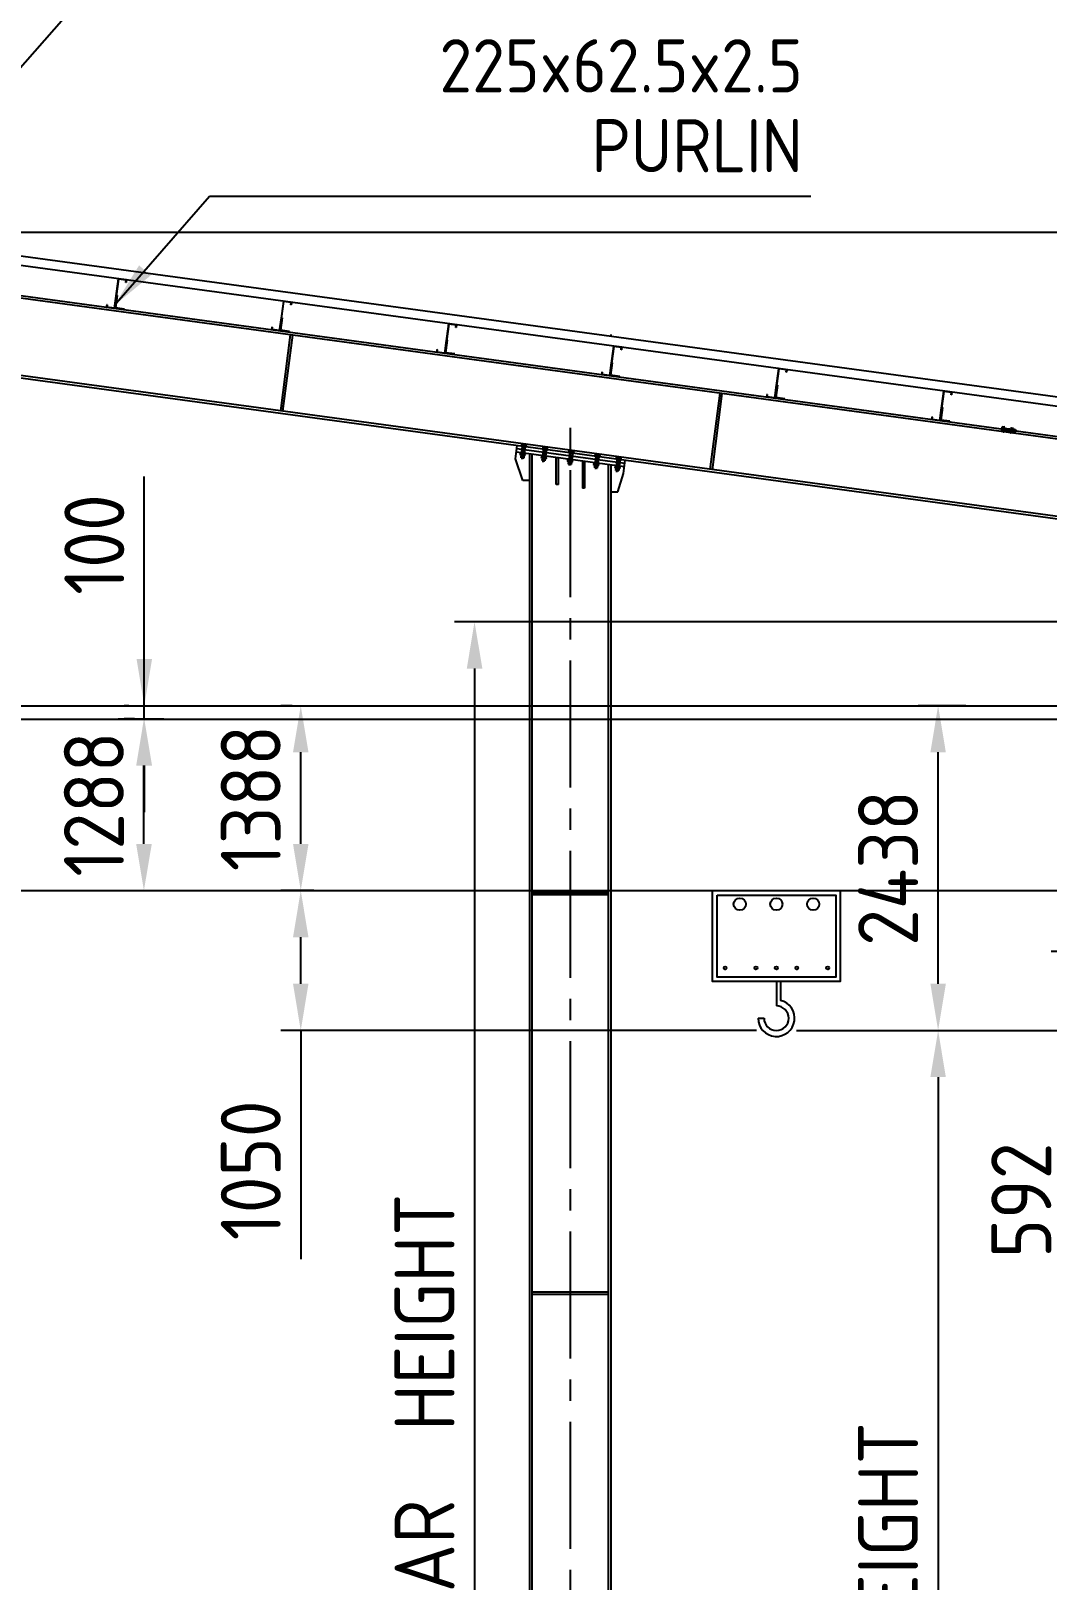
# Model space of a CAD drawing. Header units: millimetres. Extents: x -1055 to 11244, y -20673 to 2560.
# Drawn here: x -502.9 to -426.7, y 2319.3 to 2435.6 of the extents above; entities that cross this region are included whole.
import ezdxf

# ---------------------------------------------------------------- set-up
doc = ezdxf.new("R2010")
doc.units = ezdxf.units.MM
doc.linetypes.add('CENTER2', pattern=[28.575, 19.05, -3.175, 3.175, -3.175])
doc.layers.add('MAIN-1', color=7, linetype='Continuous')
doc.layers.add('MAIN-2', color=7, linetype='Continuous')
doc.styles.add('ACISOTS', font='isocp.shx')
doc.styles.get("Standard").update_dxf_attribs({"font": 'arial.ttf'})
doc.dimstyles.new('ISO-25', dxfattribs={"dimtxt": 4, "dimasz": 3.5, "dimexe": 1.5, "dimexo": 1.5, "dimgap": 1.5, "dimtad": 1, "dimtxsty": 'Standard', "dimcen": 0, "dimadec": 0, "dimazin": 0, "dimtfac": 1, "dimtmove": 0, "dimatfit": 3, "dimfxl": 1, "dimarcsym": 0})

# ---------------------------------------------------------------- blocks, each defined once
blk = doc.blocks.new('*D27975')
at = {"color": 0, "lineweight": -2}
for p, q in [((-445.46, 2360.56), (-433.33, 2360.56)), ((-434.83, 2357.06), (-434.83, 2253.99)), ((-456.93, 2250.49), (-433.33, 2250.49))]:
    blk.add_line(p, q, dxfattribs=at)
at = {"color": 0}
for points in [[(-434.25, 2357.06), (-435.41, 2357.06), (-434.83, 2360.56)], [(-435.41, 2253.99), (-434.25, 2253.99), (-434.83, 2250.49)]]:
    blk.add_solid(points, dxfattribs=at)
at = {"layer": 'Defpoints', "color": 0}
for p in [(-446.96, 2360.56), (-458.43, 2250.49), (-434.83, 2250.49)]:
    blk.add_point(p, dxfattribs=at)
at = {"color": 0, "insert": (-438.59, 2306.53), "char_height": 4.5, "attachment_point": 5, "rotation": 90, "style": 'ACISOTS'}
blk.add_mtext('11006 HOOK HEIGHT', dxfattribs=at)
blk = doc.blocks.new('*D27977')
at = {"color": 0, "lineweight": -2}
for p, q in [((-515.43, 2420.49), (-296.1, 2420.49)), ((-297.6, 2253.99), (-297.6, 2416.99)), ((-355.43, 2250.49), (-296.1, 2250.49))]:
    blk.add_line(p, q, dxfattribs=at)
at = {"color": 0}
for points in [[(-297.02, 2416.99), (-298.19, 2416.99), (-297.6, 2420.49)], [(-298.19, 2253.99), (-297.02, 2253.99), (-297.6, 2250.49)]]:
    blk.add_solid(points, dxfattribs=at)
at = {"layer": 'Defpoints', "color": 0}
for p in [(-516.93, 2420.49), (-297.6, 2420.49), (-356.93, 2250.49)]:
    blk.add_point(p, dxfattribs=at)
at = {"color": 0, "insert": (-301.35, 2335.58), "char_height": 4.5, "attachment_point": 5, "rotation": 90, "style": 'ACISOTS'}
blk.add_mtext('17000', dxfattribs=at)
blk = doc.blocks.new('*D27982')
at = {"color": 0, "lineweight": -2}
blk.add_line((-374.93, 2408.12), (-374.93, 2416.6), dxfattribs=at)
blk.add_arc((-374.93, 2401.18), 13.92, 104.4413, 157.8121, dxfattribs=at)
at = {"color": 0}
for points in [[(-378.33, 2414.08), (-378.47, 2415.24), (-374.93, 2415.1)], [(-388.38, 2406.58), (-387.25, 2406.28), (-388.72, 2403.05)]]:
    blk.add_solid(points, dxfattribs=at)
at = {"layer": 'Defpoints', "color": 0}
for p in [(-516.93, 2420.49), (-381.34, 2413.53), (-374.93, 2406.62), (-369.72, 2400.47), (-374.93, 2250.21)]:
    blk.add_point(p, dxfattribs=at)
at = {"color": 0, "insert": (-386.55, 2414.49), "char_height": 4.5, "attachment_point": 5, "rotation": 41.1267, "style": 'ACISOTS'}
blk.add_mtext('82%%d', dxfattribs=at)
blk = doc.blocks.new('*D27990')
at = {"color": 0, "lineweight": -2}
for p, q in [((-379.49, 2391.23), (-471.12, 2391.23)), ((-469.62, 2387.73), (-469.62, 2254.79)), ((-467.18, 2251.29), (-471.12, 2251.29))]:
    blk.add_line(p, q, dxfattribs=at)
at = {"color": 0}
for points in [[(-469.03, 2387.73), (-470.2, 2387.73), (-469.62, 2391.23)], [(-470.2, 2254.79), (-469.03, 2254.79), (-469.62, 2251.29)]]:
    blk.add_solid(points, dxfattribs=at)
at = {"layer": 'Defpoints', "color": 0}
for p in [(-377.99, 2391.23), (-469.62, 2251.29), (-465.68, 2251.29)]:
    blk.add_point(p, dxfattribs=at)
at = {"color": 0, "insert": (-473.37, 2320.87), "char_height": 4.5, "attachment_point": 5, "rotation": 90, "style": 'ACISOTS'}
blk.add_mtext('13993 CLEAR  HEIGHT', dxfattribs=at)
blk = doc.blocks.new('*D27993')
at = {"color": 0, "lineweight": -2}
for p, q in [((-483.3, 2384.94), (-484.16, 2384.94)), ((-482.66, 2374.56), (-482.66, 2381.44)), ((-483.01, 2371.06), (-481.16, 2371.06))]:
    blk.add_line(p, q, dxfattribs=at)
at = {"color": 0}
for points in [[(-482.08, 2381.44), (-483.24, 2381.44), (-482.66, 2384.94)], [(-483.24, 2374.56), (-482.08, 2374.56), (-482.66, 2371.06)]]:
    blk.add_solid(points, dxfattribs=at)
at = {"layer": 'Defpoints', "color": 0}
for p in [(-482.66, 2384.94), (-481.8, 2384.94), (-484.51, 2371.06)]:
    blk.add_point(p, dxfattribs=at)
at = {"color": 0, "insert": (-486.41, 2378), "char_height": 4.5, "attachment_point": 5, "rotation": 90, "style": 'ACISOTS'}
blk.add_mtext('1388', dxfattribs=at)
blk = doc.blocks.new('*D27994')
at = {"color": 0, "lineweight": -2}
for p, q in [((-481.68, 2371.06), (-484.16, 2371.06)), ((-482.66, 2364.06), (-482.66, 2367.56)), ((-448.46, 2360.56), (-484.16, 2360.56)), ((-482.66, 2360.56), (-482.66, 2343.39))]:
    blk.add_line(p, q, dxfattribs=at)
at = {"color": 0}
for points in [[(-482.08, 2367.56), (-483.24, 2367.56), (-482.66, 2371.06)], [(-483.24, 2364.06), (-482.08, 2364.06), (-482.66, 2360.56)]]:
    blk.add_solid(points, dxfattribs=at)
at = {"layer": 'Defpoints', "color": 0}
for p in [(-482.66, 2371.06), (-480.18, 2371.06), (-446.96, 2360.56)]:
    blk.add_point(p, dxfattribs=at)
at = {"color": 0, "insert": (-486.41, 2350.06), "char_height": 4.5, "attachment_point": 5, "rotation": 90, "style": 'ACISOTS'}
blk.add_mtext('1050', dxfattribs=at)
blk = doc.blocks.new('A$7E961C10419273')
at = {"ltscale": 0.5}
for p, q in [((4.79, 4.12), (4.79, 2.3)), ((5.09, 4.12), (5.09, 2.71)), ((3.42, 1.37), (3.87, 1.37))]:
    blk.add_line(p, q, dxfattribs=at)
for points in [[(0, 10.95), (9.59, 10.95), (9.59, 4.12), (0, 4.12)], [(0.34, 10.61), (9.25, 10.61), (9.25, 4.46), (0.34, 4.46)]]:
    blk.add_lwpolyline(points, close=True)
for centre, radius in [((2.04, 9.93), 0.458), ((4.79, 9.93), 0.458), ((7.55, 9.93), 0.458), ((0.95, 5.15), 0.114), ((3.26, 5.15), 0.114), ((4.79, 5.15), 0.114), ((6.33, 5.15), 0.114), ((8.64, 5.15), 0.114)]:
    blk.add_circle(centre, radius)
for radius, end in [(1.37, 77.3858), (0.924, 90)]:
    blk.add_arc((4.79, 1.37), radius, 180, end, dxfattribs=at)
blk = doc.blocks.new('*D27995')
at = {"color": 0, "lineweight": -2}
for p, q in [((-496.36, 2383.94), (-492.93, 2383.94)), ((-494.43, 2374.56), (-494.43, 2380.44)), ((-495.8, 2371.06), (-492.93, 2371.06))]:
    blk.add_line(p, q, dxfattribs=at)
at = {"color": 0}
for points in [[(-493.84, 2380.44), (-495.01, 2380.44), (-494.43, 2383.94)], [(-495.01, 2374.56), (-493.84, 2374.56), (-494.43, 2371.06)]]:
    blk.add_solid(points, dxfattribs=at)
at = {"layer": 'Defpoints', "color": 0}
for p in [(-497.86, 2383.94), (-494.43, 2383.94), (-497.3, 2371.06)]:
    blk.add_point(p, dxfattribs=at)
at = {"color": 0, "insert": (-498.18, 2377.55), "char_height": 4.5, "attachment_point": 5, "rotation": 90, "style": 'ACISOTS'}
blk.add_mtext('1288', dxfattribs=at)
blk = doc.blocks.new('*D27996')
at = {"color": 0, "lineweight": -2}
for p, q in [((-424.84, 2369.98), (-424.84, 2373.48)), ((-383.14, 2366.48), (-426.34, 2366.48)), ((-424.84, 2366.48), (-424.84, 2360.56)), ((-445.46, 2360.56), (-423.34, 2360.56)), ((-424.84, 2360.56), (-424.84, 2342.11)), ((-424.84, 2357.06), (-424.84, 2353.56))]:
    blk.add_line(p, q, dxfattribs=at)
at = {"color": 0}
for points in [[(-425.43, 2369.98), (-424.26, 2369.98), (-424.84, 2366.48)], [(-424.26, 2357.06), (-425.43, 2357.06), (-424.84, 2360.56)]]:
    blk.add_solid(points, dxfattribs=at)
at = {"layer": 'Defpoints', "color": 0}
for p in [(-381.64, 2366.48), (-446.96, 2360.56), (-424.84, 2360.56)]:
    blk.add_point(p, dxfattribs=at)
at = {"color": 0, "insert": (-428.59, 2347.81), "char_height": 4.5, "attachment_point": 5, "rotation": 90, "style": 'ACISOTS'}
blk.add_mtext('592', dxfattribs=at)
blk = doc.blocks.new('*D28002')
at = {"color": 0, "lineweight": -2}
for p, q in [((-432.75, 2384.94), (-436.33, 2384.94)), ((-434.83, 2364.06), (-434.83, 2381.44)), ((-445.46, 2360.56), (-433.33, 2360.56))]:
    blk.add_line(p, q, dxfattribs=at)
at = {"color": 0}
for points in [[(-434.25, 2381.44), (-435.41, 2381.44), (-434.83, 2384.94)], [(-435.41, 2364.06), (-434.25, 2364.06), (-434.83, 2360.56)]]:
    blk.add_solid(points, dxfattribs=at)
at = {"layer": 'Defpoints', "color": 0}
for p in [(-434.83, 2384.94), (-431.25, 2384.94), (-446.96, 2360.56)]:
    blk.add_point(p, dxfattribs=at)
at = {"color": 0, "insert": (-438.58, 2372.75), "char_height": 4.5, "attachment_point": 5, "rotation": 90, "style": 'ACISOTS'}
blk.add_mtext('2438', dxfattribs=at)
blk = doc.blocks.new('*D28004')
at = {"color": 0, "lineweight": -2}
for p, q in [((-494.4, 2384.94), (-494.4, 2402.14)), ((-494.4, 2388.44), (-494.4, 2391.94)), ((-495.55, 2384.94), (-495.9, 2384.94)), ((-495.14, 2383.94), (-495.9, 2383.94)), ((-494.4, 2383.94), (-494.4, 2384.94)), ((-494.4, 2380.44), (-494.4, 2376.94))]:
    blk.add_line(p, q, dxfattribs=at)
at = {"color": 0}
for points in [[(-494.98, 2388.44), (-493.82, 2388.44), (-494.4, 2384.94)], [(-493.82, 2380.44), (-494.98, 2380.44), (-494.4, 2383.94)]]:
    blk.add_solid(points, dxfattribs=at)
at = {"layer": 'Defpoints', "color": 0}
for p in [(-494.4, 2384.94), (-494.05, 2384.94), (-493.64, 2383.94)]:
    blk.add_point(p, dxfattribs=at)
at = {"color": 0, "insert": (-498.15, 2397.04), "char_height": 4.5, "attachment_point": 5, "rotation": 90, "style": 'ACISOTS'}
blk.add_mtext('100', dxfattribs=at)
blk = doc.blocks.new('A$7E9618111B23AC')
at = {"layer": 'MAIN-1'}
for p, q in [((0, 15), (4, 16)), ((0, 15), (1, 15)), ((0, 1), (0, 15)), ((1, 1), (0, 1)), ((4, 0), (0, 1)), ((1, 15), (1, 15)), ((1, 15), (1, 15)), ((1, 15), (2, 15)), ((2, 1), (1, 1)), ((1, 1), (1, 1)), ((1, 1), (1, 1)), ((2, 15), (2, 15)), ((2, 15), (3, 15)), ((3, 1), (2, 1)), ((2, 1), (2, 1)), ((3, 15), (3, 15)), ((3, 15), (4, 15)), ((4, 1), (3, 1)), ((3, 1), (3, 1)), ((31, 16), (4, 16)), ((4, 15), (4, 15)), ((4, 15), (5, 15)), ((5, 1), (4, 1)), ((4, 1), (4, 1)), ((4, 0), (31, 0)), ((5, 15), (5, 15)), ((5, 15), (5, 15)), ((5, 15), (6, 15)), ((6, 1), (5, 1)), ((5, 1), (5, 1)), ((5, 1), (5, 1)), ((6, 15), (6, 15)), ((6, 15), (7, 15)), ((7, 1), (6, 1)), ((6, 1), (6, 1)), ((7, 15), (7, 15)), ((7, 15), (8, 15)), ((8, 1), (7, 1)), ((7, 1), (7, 1)), ((8, 15), (8, 15)), ((8, 15), (9, 15)), ((9, 1), (8, 1)), ((8, 1), (8, 1)), ((9, 1), (9, 15)), ((9, 15), (10, 15)), ((10, 1), (9, 1)), ((10, 15), (11, 15)), ((11, 1), (10, 1)), ((11, 15), (12, 15)), ((12, 1), (11, 1)), ((12, 15), (13, 15)), ((13, 1), (12, 1)), ((13, 15), (13, 15)), ((13, 15), (14, 15)), ((14, 1), (13, 1)), ((13, 1), (13, 1)), ((14, 15), (15, 15)), ((15, 1), (14, 1)), ((15, 15), (16, 15)), ((16, 1), (15, 1)), ((16, 15), (17, 15)), ((17, 1), (16, 1)), ((17, 15), (18, 15)), ((18, 1), (17, 1)), ((18, 15), (19, 15)), ((19, 1), (18, 1)), ((19, 15), (19, 15)), ((19, 15), (20, 15)), ((20, 1), (19, 1)), ((19, 1), (19, 1)), ((20, 15), (21, 15)), ((21, 1), (20, 1)), ((21, 15), (22, 15)), ((22, 1), (21, 1)), ((22, 15), (23, 15)), ((23, 1), (22, 1)), ((23, 15), (24, 15)), ((24, 1), (23, 1)), ((24, 15), (25, 15)), ((25, 1), (24, 1)), ((25, 15), (26, 15)), ((26, 1), (25, 1)), ((26, 15), (26, 15)), ((26, 15), (27, 15)), ((26, 1), (26, 15)), ((27, 1), (26, 1)), ((26, 1), (26, 1)), ((27, 15), (27, 15)), ((27, 15), (28, 15)), ((28, 1), (27, 1)), ((27, 1), (27, 1)), ((28, 15), (28, 15)), ((28, 15), (29, 15)), ((29, 1), (28, 1)), ((28, 1), (28, 1)), ((29, 15), (29, 15)), ((29, 15), (30, 15)), ((30, 1), (29, 1)), ((29, 1), (29, 1)), ((30, 15), (30, 15)), ((30, 15), (31, 15)), ((31, 1), (30, 1)), ((30, 1), (30, 1)), ((31, 16), (35, 15)), ((31, 15), (31, 15)), ((31, 15), (31, 15)), ((31, 15), (32, 15)), ((35, 1), (31, 0)), ((32, 1), (31, 1)), ((31, 1), (31, 1)), ((31, 1), (31, 1)), ((32, 15), (32, 15)), ((32, 15), (33, 15)), ((33, 1), (32, 1)), ((32, 1), (32, 1)), ((33, 15), (33, 15)), ((33, 15), (34, 15)), ((34, 1), (33, 1)), ((33, 1), (33, 1)), ((34, 15), (34, 15)), ((34, 15), (35, 15)), ((35, 1), (34, 1)), ((34, 1), (34, 1)), ((35, 1), (35, 15))]:
    blk.add_line(p, q, dxfattribs=at)
at = {"layer": 'MAIN-2'}
for p, q in [((1, 15), (0, 15)), ((0, 1), (1, 1)), ((2, 15), (1, 15)), ((1, 15), (1, 15)), ((1, 15), (1, 15)), ((1, 1), (1, 1)), ((1, 1), (1, 1)), ((1, 1), (2, 1)), ((3, 15), (2, 15)), ((2, 15), (2, 15)), ((2, 1), (2, 1)), ((2, 1), (3, 1)), ((4, 15), (3, 15)), ((3, 15), (3, 15)), ((3, 1), (3, 1)), ((3, 1), (4, 1)), ((5, 15), (4, 15)), ((4, 15), (4, 15)), ((4, 1), (4, 1)), ((4, 1), (5, 1)), ((6, 15), (5, 15)), ((5, 15), (5, 15)), ((5, 15), (5, 15)), ((5, 1), (5, 1)), ((5, 1), (5, 1)), ((5, 1), (6, 1)), ((7, 15), (6, 15)), ((6, 15), (6, 15)), ((6, 1), (6, 1)), ((6, 1), (7, 1)), ((9, 15), (7, 16)), ((8, 15), (7, 15)), ((7, 15), (7, 15)), ((7, 0), (9, 1)), ((7, 1), (7, 1)), ((7, 1), (8, 1)), ((9, 15), (8, 15)), ((8, 15), (8, 15)), ((8, 1), (8, 1)), ((8, 1), (9, 1)), ((26, 15), (9, 15)), ((9, 1), (9, 15)), ((10, 15), (9, 15)), ((9, 15), (26, 15)), ((9, 1), (9, 15)), ((26, 1), (9, 1)), ((9, 1), (10, 1)), ((9, 1), (26, 1)), ((11, 15), (10, 15)), ((10, 1), (11, 1)), ((12, 15), (11, 15)), ((11, 1), (12, 1)), ((13, 15), (12, 15)), ((12, 1), (13, 1)), ((14, 15), (13, 15)), ((13, 15), (13, 15)), ((13, 1), (13, 1)), ((13, 1), (14, 1)), ((15, 15), (14, 15)), ((14, 1), (15, 1)), ((16, 15), (15, 15)), ((15, 1), (16, 1)), ((17, 15), (16, 15)), ((16, 1), (17, 1)), ((18, 15), (17, 15)), ((17, 1), (18, 1)), ((19, 15), (18, 15)), ((18, 1), (19, 1)), ((20, 15), (19, 15)), ((19, 15), (19, 15)), ((19, 1), (19, 1)), ((19, 1), (20, 1)), ((21, 15), (20, 15)), ((20, 1), (21, 1)), ((22, 15), (21, 15)), ((21, 1), (22, 1)), ((23, 15), (22, 15)), ((22, 1), (23, 1)), ((24, 15), (23, 15)), ((23, 1), (24, 1)), ((25, 15), (24, 15)), ((24, 1), (25, 1)), ((26, 15), (25, 15)), ((25, 1), (26, 1)), ((27, 16), (26, 15)), ((26, 15), (26, 1)), ((27, 15), (26, 15)), ((26, 15), (26, 15)), ((26, 1), (26, 15)), ((26, 1), (27, 0)), ((26, 1), (26, 1)), ((26, 1), (27, 1)), ((28, 15), (27, 15)), ((27, 15), (27, 15)), ((27, 1), (27, 1)), ((27, 1), (28, 1)), ((29, 15), (28, 15)), ((28, 15), (28, 15)), ((28, 1), (28, 1)), ((28, 1), (29, 1)), ((30, 15), (29, 15)), ((29, 15), (29, 15)), ((29, 1), (29, 1)), ((29, 1), (30, 1)), ((31, 15), (30, 15)), ((30, 15), (30, 15)), ((30, 1), (30, 1)), ((30, 1), (31, 1)), ((32, 15), (31, 15)), ((31, 15), (31, 15)), ((31, 15), (31, 15)), ((31, 1), (31, 1)), ((31, 1), (31, 1)), ((31, 1), (32, 1)), ((33, 15), (32, 15)), ((32, 15), (32, 15)), ((32, 1), (32, 1)), ((32, 1), (33, 1)), ((34, 15), (33, 15)), ((33, 15), (33, 15)), ((33, 1), (33, 1)), ((33, 1), (34, 1)), ((35, 15), (34, 15)), ((34, 15), (34, 15)), ((34, 1), (34, 1)), ((34, 1), (35, 1))]:
    blk.add_line(p, q, dxfattribs=at)
blk = doc.blocks.new('A$7E9618112B2D312')
at = {"layer": 'MAIN-1'}
for p, q in [((0, 32), (1, 35)), ((0, 32), (0, 33)), ((0, 33), (1, 33)), ((0, 31), (0, 32)), ((0, 32), (0, 32)), ((0, 32), (0, 32)), ((0, 32), (0, 30)), ((0, 30), (0, 31)), ((0, 31), (0, 31)), ((0, 30), (0, 17)), ((0, 29), (0, 30)), ((0, 30), (0, 30)), ((0, 28), (0, 29)), ((0, 29), (0, 29)), ((0, 29), (0, 29)), ((1, 27), (0, 28)), ((0, 28), (0, 28)), ((0, 22), (1, 23)), ((0, 21), (0, 22)), ((0, 20), (0, 21)), ((0, 21), (0, 21)), ((0, 19), (0, 20)), ((0, 18), (0, 19)), ((0, 17), (0, 18)), ((0, 16), (0, 17)), ((0, 17), (0, 4)), ((0, 15), (0, 16)), ((0, 16), (0, 16)), ((0, 14), (0, 15)), ((0, 13), (0, 14)), ((0, 12), (0, 13)), ((1, 11), (0, 12)), ((0, 6), (0, 7)), ((0, 7), (1, 7)), ((0, 5), (0, 6)), ((0, 6), (0, 6)), ((0, 6), (0, 6)), ((0, 4), (0, 5)), ((0, 5), (0, 5)), ((0, 4), (0, 2)), ((0, 3), (0, 4)), ((0, 4), (0, 4)), ((0, 2), (0, 3)), ((0, 3), (0, 3)), ((0, 3), (0, 3)), ((1, 0), (0, 2)), ((1, 1), (0, 2)), ((0, 2), (0, 2)), ((1, 34), (1, 35)), ((12, 35), (1, 35)), ((1, 33), (1, 34)), ((1, 34), (1, 34)), ((1, 26), (1, 27)), ((1, 27), (1, 27)), ((1, 25), (1, 26)), ((1, 26), (1, 26)), ((12, 26), (1, 26)), ((1, 24), (1, 25)), ((1, 23), (1, 24)), ((1, 10), (1, 11)), ((1, 11), (1, 11)), ((1, 9), (1, 10)), ((1, 8), (1, 9)), ((12, 9), (1, 9)), ((1, 7), (1, 8)), ((1, 8), (1, 8)), ((1, 0), (1, 1)), ((1, 1), (1, 1)), ((1, 0), (1, 0)), ((12, 0), (1, 0)), ((12, 26), (12, 35)), ((12, 31), (12, 32)), ((12, 31), (12, 31)), ((12, 31), (12, 3)), ((12, 31), (12, 3)), ((12, 9), (12, 26)), ((12, 0), (12, 9)), ((12, 3), (12, 3)), ((12, 3), (12, 3)), ((14, 27), (13, 27)), ((13, 27), (13, 17)), ((13, 17), (13, 7)), ((13, 7), (14, 7)), ((15, 26), (14, 27)), ((14, 27), (14, 7)), ((14, 7), (15, 9)), ((101, 27), (15, 27)), ((15, 27), (15, 7)), ((15, 7), (101, 7)), ((102, 26), (101, 27)), ((101, 27), (101, 7)), ((101, 7), (102, 9)), ((102, 26), (102, 9))]:
    blk.add_line(p, q, dxfattribs=at)
for centre, start, end in [((13, 28), 180, 270), ((13, 7), 90, 180)]:
    blk.add_arc(centre, 0.8, start, end, dxfattribs=at)
at = {"layer": 'MAIN-2'}
for p, q in [((1, 33), (0, 33)), ((0, 33), (0, 32)), ((0, 32), (0, 32)), ((0, 32), (0, 32)), ((0, 32), (0, 31)), ((0, 31), (0, 31)), ((0, 31), (0, 30)), ((0, 30), (0, 30)), ((0, 30), (0, 29)), ((0, 29), (0, 29)), ((0, 29), (0, 29)), ((0, 29), (0, 28)), ((0, 28), (0, 28)), ((0, 28), (1, 27)), ((1, 23), (0, 22)), ((0, 22), (0, 21)), ((0, 21), (0, 21)), ((0, 21), (0, 20)), ((0, 20), (0, 19)), ((0, 19), (0, 18)), ((0, 18), (0, 17)), ((0, 17), (0, 16)), ((0, 16), (0, 16)), ((0, 16), (0, 15)), ((0, 15), (0, 14)), ((0, 14), (0, 13)), ((0, 13), (0, 12)), ((0, 12), (1, 11)), ((1, 7), (0, 7)), ((0, 7), (0, 6)), ((0, 6), (0, 6)), ((0, 6), (0, 6)), ((0, 6), (0, 5)), ((0, 5), (0, 5)), ((0, 5), (0, 4)), ((0, 4), (0, 4)), ((0, 4), (0, 3)), ((0, 3), (0, 3)), ((0, 3), (0, 3)), ((0, 3), (0, 2)), ((0, 2), (0, 2)), ((0, 2), (1, 1)), ((1, 35), (1, 34)), ((1, 34), (1, 34)), ((1, 34), (1, 33)), ((1, 27), (1, 27)), ((1, 27), (1, 26)), ((1, 26), (1, 26)), ((1, 26), (1, 25)), ((12, 26), (1, 26)), ((1, 25), (1, 24)), ((1, 24), (1, 23)), ((1, 11), (1, 11)), ((1, 11), (1, 10)), ((1, 10), (1, 9)), ((1, 9), (1, 8)), ((12, 9), (1, 9)), ((1, 8), (1, 8)), ((1, 8), (1, 7)), ((1, 1), (1, 1)), ((1, 1), (1, 0)), ((1, 0), (1, 0)), ((12, 3), (12, 31)), ((13, 17), (13, 27)), ((13, 7), (13, 17)), ((14, 7), (14, 27)), ((101, 7), (101, 27))]:
    blk.add_line(p, q, dxfattribs=at)
blk = doc.blocks.new('A$7E9618112DD2D8')
for points in [[(16, 0), (12, 0), (12, 37), (16, 37)], [(69, 0), (66, 0), (66, 37), (69, 37)]]:
    blk.add_lwpolyline(points, close=True)
blk.add_blockref('A$7E9618112B2D312', (0, 1))
at = {"rotation": 90}
blk.add_blockref('A$7E9618111B23AC', (85, 1), dxfattribs=at)
blk = doc.blocks.new('A$7E96199382A383')
at = {"color": 3, "linetype": 'CENTER2', "ltscale": 0.25}
blk.add_line((1.21, 0.19), (0, 0.19), dxfattribs=at)
at = {"xscale": 0.01, "yscale": 0.01, "zscale": 0.01}
blk.add_blockref('A$7E9618112DD2D8', (0.09, 0), dxfattribs=at)
blk = doc.blocks.new('A$7E962F10107A')
for p, q in [((60, 2.5), (60, 225)), ((60, 225), (122.5, 225)), ((62.5, 0), (62.5, 222.5)), ((62.5, 222.5), (120, 222.5)), ((120, 205), (120, 222.5)), ((120, 205), (122.5, 205)), ((122.5, 205), (122.5, 225)), ((0, 0), (0, 20)), ((0, 20), (2.5, 20)), ((0, 0), (62.5, 0)), ((2.5, 20), (2.5, 2.5)), ((2.5, 2.5), (60, 2.5))]:
    blk.add_line(p, q)
blk = doc.blocks.new('A$7E964C333BE')
for p, q in [((0, 0), (0, 1.5)), ((0, 1.5), (2, 1.5)), ((0, 0), (0.12, 0)), ((2, 1.38), (0.12, 1.38)), ((0.12, 0), (0.12, 1.38)), ((2, 1.5), (2, 1.38))]:
    blk.add_line(p, q)
blk = doc.blocks.new('A$7E9A9F2DE370')
at = {"color": 6}
for p, q in [((0, 18.17), (276.9023, 18.17)), ((0, 17.17), (276.9023, 17.17)), ((0, 4.29), (276.9023, 4.29))]:
    blk.add_line(p, q, dxfattribs=at)

msp = doc.modelspace()

# ---------------------------------------------------------------- linework, layer by layer
for p, q in [((-369.721185, 2400.467564), (-516.926435, 2420.492496)), ((-369.81554, 2399.773952), (-516.928805, 2419.786371)), ((-418.803417, 2403.973837), (-516.678794, 2417.290018)), ((-418.777736, 2404.162598), (-516.676435, 2417.481952)), ((-483.444107, 2412.784904), (-484.18045, 2407.077802)), ((-483.285422, 2412.76443), (-484.021916, 2407.056163)), ((-459.365735, 2412.662278), (-459.365735, 2412.808168)), ((-419.577283, 2398.285838), (-516.676435, 2411.496412)), ((-419.602964, 2398.097077), (-516.676435, 2411.304157)), ((-451.211053, 2408.399519), (-451.949185, 2402.678551)), ((-451.052368, 2408.379046), (-451.790651, 2402.656913)), ((-466.545411, 2403.474498), (-466.410601, 2404.465369)), ((-458.374863, 2402.867481), (-466.478006, 2403.969933)), ((-458.341161, 2403.115199), (-466.444304, 2404.217651)), ((-465.487135, 2403.835123), (-465.487135, 2250.74247)), ((-465.296635, 2250.74247), (-465.296635, 2403.809205)), ((-465.987135, 2401.835123), (-466.545411, 2403.474498)), ((-463.486139, 2401.534702), (-463.486139, 2403.534702)), ((-463.326139, 2403.534702), (-463.486139, 2403.534702)), ((-463.326139, 2401.534702), (-463.326139, 2403.534702)), ((-461.526731, 2403.267262), (-461.526731, 2401.267262)), ((-461.526731, 2403.267262), (-461.366731, 2403.267262)), ((-461.366731, 2403.267262), (-461.366731, 2401.267262)), ((-459.556235, 2250.74247), (-459.556235, 2403.02821)), ((-459.365735, 2250.74247), (-459.365735, 2403.002292)), ((-458.442269, 2402.372046), (-458.307458, 2403.362917)), ((-465.487135, 2401.835123), (-465.987135, 2401.835123)), ((-463.326139, 2401.534702), (-463.486139, 2401.534702)), ((-458.865735, 2401.002292), (-458.442269, 2402.372046)), ((-461.366731, 2401.267262), (-461.526731, 2401.267262)), ((-459.365735, 2401.002292), (-458.865735, 2401.002292)), ((-459.556235, 2370.90247), (-465.296635, 2370.90247)), ((-459.556235, 2370.74247), (-465.296635, 2370.74247)), ((-459.556235, 2340.90247), (-465.296635, 2340.90247)), ((-459.556235, 2340.74247), (-465.296635, 2340.74247))]:
    msp.add_line(p, q)
at = {"color": 3, "linetype": 'CENTER2', "ltscale": 0.5}
msp.add_line((-462.426435, 2250.211607), (-462.426435, 2406.623912), dxfattribs=at)

# ---------------------------------------------------------------- block references
for name, p, xscale, yscale, zscale, rotation in [('A$7E962F10107A', (-495.733379, 2416.903327), 0.01, 0.01, 0.01, 172.2523412440599), ('A$7E964C333BE', (-495.888072, 2414.653645), 0.5, 0.5, 0.5, 82.25234124413645), ('A$7E962F10107A', (-483.347487, 2415.218196), 0.01, 0.01, 0.01, 172.2523412440599), ('A$7E964C333BE', (-483.502179, 2412.968514), 0.5, 0.5, 0.5, 82.25234124413645), ('A$7E962F10107A', (-470.961594, 2413.533066), 0.01, 0.01, 0.01, 172.2523412440599), ('A$7E964C333BE', (-471.116287, 2411.283384), 0.5, 0.5, 0.5, 82.25234124413645), ('A$7E962F10107A', (-458.575701, 2411.847935), 0.01, 0.01, 0.01, 172.2523412440599), ('A$7E964C333BE', (-458.730394, 2409.598253), 0.5, 0.5, 0.5, 82.25234124413645), ('A$7E962F10107A', (-446.189809, 2410.162805), 0.01, 0.01, 0.01, 172.2523412440599), ('A$7E964C333BE', (-446.344502, 2407.913123), 0.5, 0.5, 0.5, 82.25234124413645), ('A$7E962F10107A', (-433.803916, 2408.477674), 0.01, 0.01, 0.01, 172.2523412440599), ('A$7E964C333BE', (-433.958609, 2406.227992), 0.5, 0.5, 0.5, 82.25234124413645)]:
    msp.add_blockref(name, p, dxfattribs=dict(xscale=xscale, yscale=yscale, zscale=zscale, rotation=rotation))
at = {"xscale": -1}
for p, rotation in [((-430.102459, 2405.890058), 172.252341244155), ((-465.698391, 2404.619109), 82.25369925013192), ((-464.110036, 2404.40301), 82.25369925013192), ((-462.142256, 2404.135289), 82.25369925013192), ((-460.177304, 2403.867952), 82.25369925013192), ((-458.58612, 2403.651468), 82.25369925013192)]:
    msp.add_blockref('A$7E96199382A383', p, dxfattribs=dict(at, rotation=rotation))
for name, p in [('A$7E9A9F2DE370', (-655.364735, 2366.76847)), ('A$7E961C10419273', (-451.758589, 2360.106203))]:
    msp.add_blockref(name, p)

# ---------------------------------------------------------------- texts
at = {"color": 3, "char_height": 4, "attachment_point": 9, "style": 'ACISOTS'}
for s, insert in [('225x62.5x2.5', (-444.985868, 2430.973849)), ('PURLIN', (-444.985868, 2424.978415))]:
    msp.add_mtext(s, dxfattribs=dict(at, insert=insert))

# ---------------------------------------------------------------- dimensions: what is measured, and where the dimension line sits
at = {"color": 3}
for base, p1, p2, picture, middle in [((-297.602667, 2420.492496), (-356.926435, 2250.49247), (-516.926435, 2420.492496), '*D27977', (-297.602667, 2335.575751)), ((-494.400129, 2384.93847), (-493.63819, 2383.93847), (-494.052183, 2384.93847), '*D28004', (-494.400129, 2397.040242)), ((-494.425829, 2383.93847), (-497.30183, 2371.05847), (-497.857877, 2383.93847), '*D27995', (-494.425829, 2377.547017)), ((-424.842253, 2360.556203), (-381.639635, 2366.47847), (-446.963692, 2360.556203), '*D27996', (-424.842253, 2347.806946)), ((-482.659893, 2371.05847), (-446.963692, 2360.556203), (-480.18489, 2371.05847), '*D27994', (-482.659893, 2350.063005))]:
    dim = msp.add_linear_dim(base=base, p1=p1, p2=p2, angle=90, dimstyle='ISO-25', override={"dimtxt": 4.5, "dimdec": 0, "dimlfac": 100, "dimtxsty": 'ACISOTS'}, dxfattribs=at)
    dim.commit()
    dim.dimension.update_dxf_attribs({"geometry": picture, "text_midpoint": middle, "dimtype": 160})
dim = msp.add_angular_dim_2l(base=(-381.337665, 2413.534778), line1=((-374.926435, 2250.211607), (-374.926435, 2406.623912)), line2=((-369.721185, 2400.467564), (-516.926435, 2420.492496)), dimstyle='ISO-25', override={"dimtxt": 4.5, "dimdec": 0, "dimlfac": 100, "dimtxsty": 'ACISOTS'}, dxfattribs=at)
dim.commit()
dim.dimension.update_dxf_attribs({"geometry": '*D27982', "text_midpoint": (-386.550764, 2414.488352)})
for base, p1, p2, text, picture, middle in [((-469.616069, 2251.29247), (-377.987135, 2391.227017), (-465.683135, 2251.29247), '<> CLEAR  HEIGHT', '*D27990', (-469.616069, 2320.866477)), ((-434.828529, 2250.49247), (-446.963692, 2360.556203), (-458.426435, 2250.49247), '<> HOOK HEIGHT', '*D27975', (-434.828529, 2306.534366))]:
    dim = msp.add_linear_dim(base=base, p1=p1, p2=p2, angle=90, text=text, dimstyle='ISO-25', override={"dimtxt": 4.5, "dimdec": 0, "dimlfac": 100, "dimtxsty": 'ACISOTS'}, dxfattribs=at)
    dim.commit()
    dim.dimension.update_dxf_attribs({"geometry": picture, "text_midpoint": middle, "dimtype": 160})
for base, p1, p2, picture, middle in [((-482.659893, 2384.93847), (-484.507041, 2371.05847), (-481.797633, 2384.93847), '*D27993', (-486.409893, 2377.99847)), ((-434.828529, 2384.93847), (-446.963692, 2360.556203), (-431.252709, 2384.93847), '*D28002', (-438.578972, 2372.747336))]:
    dim = msp.add_linear_dim(base=base, p1=p1, p2=p2, angle=90, dimstyle='ISO-25', override={"dimtxt": 4.5, "dimdec": 0, "dimlfac": 100, "dimtxsty": 'ACISOTS'}, dxfattribs=at)
    dim.commit()
    dim.dimension.update_dxf_attribs({"geometry": picture, "text_midpoint": middle})

# ---------------------------------------------------------------- leaders
at = {"color": 2}
msp.add_leader([(-511.94352, 2423.481899), (-496.596599, 2440.943715), (-482.524781, 2440.943715)], dimstyle='ISO-25', override={"dimgap": 1.5, "dimtad": 0}, dxfattribs=at)
at = {"color": 3}
msp.add_leader([(-496.658604, 2414.97625), (-489.497343, 2423.189296), (-444.388105, 2423.189296)], dimstyle='ISO-25', dxfattribs=at)

doc.saveas('drawing.dxf')
